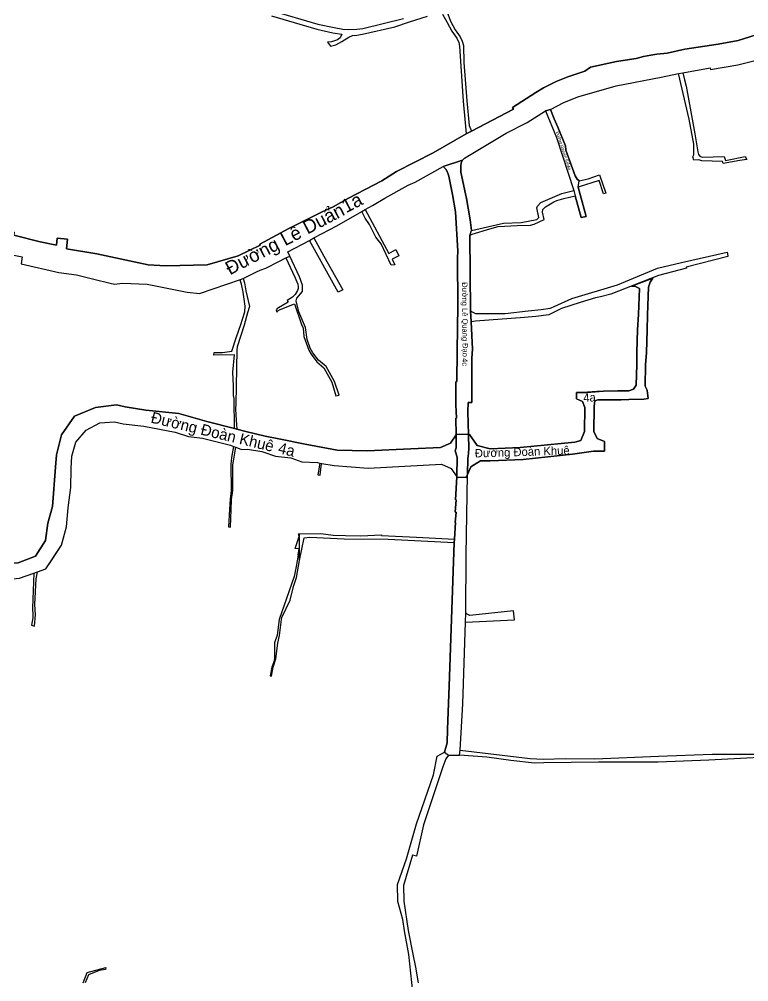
# Model space of a CAD drawing. Extents: x 548434 to 553028, y 1835329 to 1842282.
# Drawn here: x 550285 to 550845, y 1837672 to 1838412 of the extents above; entities that cross this region are included whole.
import ezdxf

# ---------------------------------------------------------------- set-up
doc = ezdxf.new("R2010")
doc.units = 0
for name, color, linetype in [('Level 2', 7, 'Continuous'), ('Level 30', 7, 'Continuous'), ('Level 4', 7, 'Continuous'), ('Level 5', 7, 'Continuous')]:
    doc.layers.add(name, color=color, linetype=linetype)

msp = doc.modelspace()

# ---------------------------------------------------------------- linework, layer by layer
at = {"layer": 'Level 2'}
for p, q in [((550602.6, 1838309.23), (550574.48, 1838294.71)), ((550610.27, 1838298.71), (550624.96, 1838303.6)), ((550624.96, 1838303.6), (550610.27, 1838298.71)), ((550624.96, 1838303.6), (550626.55, 1838304.95)), ((550610.27, 1838298.71), (550612.28, 1838296.55)), ((550612.28, 1838296.55), (550613.2, 1838294.77)), ((550613.2, 1838294.77), (550614.02, 1838292.84)), ((550614.02, 1838292.84), (550614.6, 1838291.23)), ((550627.39, 1838277.56), (550623.85, 1838294.4)), ((550537.39, 1838274.24), (550525.8, 1838267.54)), ((550710.54, 1838280.2), (550711.66, 1838276.17)), ((550525.8, 1838267.54), (550517.3, 1838263.68)), ((550550.2, 1838265.62), (550555.85, 1838268.76)), ((550517.3, 1838263.68), (550491.72, 1838250.9)), ((550619.77, 1838263.8), (550621.5, 1838233.63)), ((550511.01, 1838243.71), (550528.53, 1838253.04)), ((550321.03, 1838235.36), (550321.8, 1838242.79)), ((550507.54, 1838241.66), (550511.01, 1838243.71)), ((550344.14, 1838231.5), (550321.03, 1838235.36)), ((550383.57, 1838223.03), (550344.14, 1838231.5)), ((550621.5, 1838233.63), (550621.32, 1838228.54)), ((550466.93, 1838217.75), (550469.64, 1838218.93)), ((550620.94, 1838156.87), (550620.79, 1838133.34)), ((550619.86, 1838115.48), (550620.37, 1838105.28)), ((550629.6356, 1838092.8503), (550620.32, 1838092.96)), ((550629.95, 1838081.62), (550629.6356, 1838092.8503)), ((550449.2168, 1838083.6355), (550450.8847, 1838082.9932)), ((550620.2, 1838082.52), (550619.31, 1838080.22)), ((550620.2, 1838086.18), (550620.2, 1838082.52)), ((550629.28, 1838075.63), (550629.95, 1838081.62)), ((550629.95, 1838081.62), (550629.28, 1838075.63)), ((550619.31, 1838080.22), (550621.07, 1838075.3)), ((550621.07, 1838075.3), (550620.69, 1838060.79)), ((550629.09, 1838074.71), (550628.8708, 1838061.9156)), ((550629.09, 1838074.71), (550629.28, 1838075.63)), ((550629.28, 1838075.63), (550629.09, 1838074.71)), ((550620.6579, 1838060.2653), (550619.57, 1838042.51)), ((550620.69, 1838060.79), (550620.6579, 1838060.2653)), ((550306.63, 1838024.55), (550304.93, 1838011.37)), ((550304.93, 1838011.37), (550297.17, 1837999.4)), ((550295.9339, 1837986.3158), (550298.6277, 1837987.2802))]:
    msp.add_line(p, q, dxfattribs=at)
for points in [[(550860.29, 1838402.85), (550836.61, 1838395.34), (550821.34, 1838392.56), (550795.77, 1838388.77), (550782.1, 1838385.7), (550774.26, 1838384.89), (550769.57, 1838384.24), (550763.96, 1838383.01), (550758.53, 1838381.66), (550743.42, 1838379.37), (550723.22, 1838374.95), (550718.88, 1838371.83), (550705.96, 1838367.43), (550697.02, 1838364), (550687.36, 1838359), (550681.34, 1838355.51), (550663.45, 1838344.07), (550664.21, 1838342.72), (550631.9, 1838325.65), (550627.98, 1838323.7), (550602.6, 1838309.23)], [(550688.75, 1838341.38), (550692.53, 1838342.54), (550702.75, 1838347.69), (550713.52, 1838352.14), (550743.16, 1838360.69), (550777.73, 1838367.26), (550791.04, 1838370.06), (550794.1634, 1838370.6358), (550815.34, 1838374.54), (550815.6, 1838373.22), (550836.48, 1838376.64), (550861.02, 1838382.86)], [(550626.55, 1838304.95), (550658.63, 1838324.27), (550674.58, 1838332.43), (550688.75, 1838341.38)], [(550714.53, 1838287.66), (550713.11, 1838288.82), (550711.48, 1838291.37), (550704.41, 1838311.17), (550704.06, 1838314.44), (550698.27, 1838328.96), (550695.53, 1838335.12), (550692.53, 1838342.54), (550688.75, 1838341.38), (550697.25, 1838320.8), (550710.54, 1838280.2)], [(550623.85, 1838294.4), (550623.67, 1838298.77), (550624.03, 1838301.4), (550624.96, 1838303.6)], [(550583.24, 1838284.3), (550588.77, 1838286.47), (550610.27, 1838298.71)], [(550574.48, 1838294.71), (550563.01, 1838287.71), (550537.39, 1838274.24)], [(550614.6, 1838291.23), (550617.43, 1838277.07), (550619.77, 1838263.8)], [(550555.85, 1838268.76), (550565.36, 1838274.29), (550583.24, 1838284.3)], [(550711.66, 1838276.17), (550716.13, 1838259.42), (550720, 1838260.09), (550713.79, 1838282.7), (550714.53, 1838287.66)], [(550620.37, 1838105.28), (550619.8, 1838105.26), (550620.0657, 1838092.5839), (550620.32, 1838092.96), (550629.6356, 1838092.8503), (550629.15, 1838110.2), (550629.39, 1838117.24), (550632.33, 1838117.37), (550632.28, 1838151.31), (550632.71, 1838158.35), (550631.61, 1838179.3), (550631.21, 1838187.78), (550630.62, 1838245.67), (550631.87, 1838249.43), (550630.82, 1838257.56), (550628.18, 1838273.97), (550627.39, 1838277.56)], [(550528.53, 1838253.04), (550547.82, 1838264.08), (550550.2, 1838265.62)], [(550321.8, 1838242.79), (550313.9, 1838243.68), (550313.26, 1838238.29), (550300.75, 1838240.85), (550280.55, 1838245.87), (550280.72, 1838248.17), (550272.82, 1838249.36)], [(550491.72, 1838250.9), (550469.32, 1838238.94), (550469.58, 1838238.3), (550452.79, 1838229.92)], [(550492.3859, 1838229.836), (550490.8608, 1838233.1284), (550507.54, 1838241.66)], [(550257.06, 1838235.04), (550286.96, 1838229.2), (550286.09, 1838223.87), (550315.06, 1838217.3), (550328.62, 1838215.45), (550342.07, 1838211.98), (550354.43, 1838208.88), (550357.7, 1838208.18), (550363.88, 1838209.13), (550382.98, 1838208.2), (550413.63, 1838202.01), (550422.98, 1838201.13), (550454.51, 1838211.91), (550456.69, 1838212.57), (550466.93, 1838217.75)], [(550452.79, 1838229.92), (550429, 1838223.13), (550397.59, 1838222.41), (550392.55, 1838222.68), (550383.57, 1838223.03)], [(550469.64, 1838218.93), (550474.12, 1838220.57), (550484.06, 1838225.59), (550489.48, 1838228.49), (550492.3859, 1838229.836)], [(550621.32, 1838228.54), (550621.58, 1838191.76), (550620.94, 1838156.87)], [(550628.8708, 1838061.9156), (550631.48, 1838067.79), (550638.97, 1838072.44), (550646.32, 1838072.51), (550671.55, 1838073.59), (550709.62, 1838077.66), (550725.54, 1838079.89), (550734.19, 1838079.97), (550734.12, 1838087.36), (550728.45, 1838089.65), (550725.84, 1838095.01), (550725.8431, 1838095.2571), (550726.07, 1838113.39), (550726.2459, 1838113.8158), (550726.32, 1838117.36), (550726.86, 1838118.54), (550727.47, 1838118.92), (550729, 1838119.26), (550733.1234, 1838119.3601), (550733.25, 1838119.4), (550734.8224, 1838119.4014), (550736, 1838119.43), (550737.4367, 1838119.4037), (550744.48, 1838119.41), (550746.7923, 1838119.4493), (550752.72, 1838119.55), (550764.32, 1838119.98), (550767.59, 1838120.3), (550767.5569, 1838120.6304), (550766.96, 1838126.58), (550766.8098, 1838126.889), (550765.38, 1838129.83), (550765.56, 1838146.25), (550766.27, 1838155.83), (550766.79, 1838172.98), (550767.02, 1838184.76), (550767.77, 1838205.99), (550769.13, 1838209.72), (550771.24, 1838212.96), (550754.72, 1838206.59), (550757.97, 1838206.55), (550760.85, 1838204.89), (550760.15, 1838184.99), (550759.53, 1838173.23), (550758.97, 1838156.08), (550758.93, 1838146.47), (550758.38, 1838130.59), (550756.24, 1838127.5), (550752.68, 1838126.29), (550744.45, 1838126.3), (550733.22, 1838126.16), (550728.3089, 1838125.7504), (550721.156, 1838125.1539), (550720.51, 1838125.1), (550712.48, 1838125.03), (550712.52, 1838120.08), (550717.25, 1838118.05), (550718.94, 1838113.48), (550718.79, 1838095.1), (550715.9701, 1838088.1239), (550711.4, 1838086.99), (550669.33, 1838082.81), (550646.3426, 1838081.742), (550636.4, 1838084.39), (550630.51, 1838092.84), (550629.6356, 1838092.8503), (550629.95, 1838081.62)], [(550620.79, 1838133.34), (550619.9, 1838133.27), (550619.86, 1838115.48)], [(550359.38, 1838115.57), (550343.33, 1838113.41), (550327.18, 1838106.85), (550316.99, 1838092.38), (550313.32, 1838077.08)], [(550381.98, 1838111.39), (550366.13, 1838114.1), (550359.38, 1838115.57)], [(550483.92, 1838089.37), (550473.47, 1838091.38), (550458.72, 1838095.01), (550451.8392, 1838096.8013), (550449.8952, 1838097.3074), (550428.72, 1838102.82), (550407.18, 1838108.87), (550381.98, 1838111.39)], [(550298.6277, 1837987.2802), (550305.08, 1837989.59), (550309.3471, 1837996.0101), (550317.13, 1838007.72), (550320.93, 1838021.83), (550322.19, 1838036.4), (550324.34, 1838052.1), (550324.55, 1838066.69), (550325.07, 1838076.1), (550328, 1838086.83), (550335.93, 1838096.04), (550346.45, 1838101.82), (550357.71, 1838102.52), (550364.46, 1838101.03), (550380.42, 1838099.16), (550404.48, 1838094.65), (550414.56, 1838091.26), (550425.41, 1838089.81), (550446.79, 1838084.57), (550449.2168, 1838083.6355)], [(550620.0657, 1838092.5839), (550615.73, 1838086.17), (550608.16, 1838082.76), (550585.48, 1838081.76), (550551.75, 1838080.13), (550528.84, 1838080.81), (550504.14, 1838085.25), (550483.92, 1838089.37)], [(550620.69, 1838060.79), (550621.07, 1838075.3), (550619.31, 1838080.22), (550620.2, 1838082.52), (550620.2, 1838086.18), (550620.0657, 1838092.5839)], [(550620.32, 1838092.96), (550620.0657, 1838092.5839), (550620.2, 1838086.18)], [(550450.8847, 1838082.9932), (550455.23, 1838081.32), (550459.97, 1838081.59), (550470.88, 1838079.77), (550481.38, 1838076.03), (550493.18, 1838074.76), (550501.56, 1838071.69), (550513.6, 1838071.12), (550515.432, 1838070.8297), (550516.8992, 1838070.5972), (550526.6, 1838069.06), (550552.51, 1838066.9), (550608.91, 1838069.86), (550616.25, 1838066.58), (550620.6579, 1838060.2653), (550620.69, 1838060.79)], [(550313.32, 1838077.08), (550312.45, 1838067.71), (550310.08, 1838037.41), (550306.63, 1838024.55)], [(550627.9, 1838059.73), (550628.8708, 1838061.9156), (550629.09, 1838074.71)], [(550619.57, 1838042.51), (550620.11, 1838042.47), (550619.31, 1838033.14), (550620.08, 1838033.03), (550619.51, 1838025.03), (550619.79, 1838025.03), (550618.9, 1838012.23), (550618.68, 1838009.75), (550614.9, 1837899.54), (550613.53, 1837866.44), (550613.24, 1837855.8), (550611.2, 1837848.69), (550614.31, 1837846.32), (550622.82, 1837846.38), (550623.34, 1837850.23), (550625.32, 1837885.8), (550627.35, 1837948.52), (550627.53, 1837955.86), (550627.81, 1838000), (550628.8708, 1838061.9156), (550627.9, 1838059.73)], [(550620.6579, 1838060.2653), (550620.85, 1838059.99), (550627.9, 1838059.73)], [(550627.9, 1838059.73), (550620.85, 1838059.99), (550620.6579, 1838060.2653)], [(550297.17, 1837999.4), (550283.86, 1837994.09), (550270.85, 1837993.34)], [(550271.8, 1837981.16), (550284.78, 1837982.33), (550295.9339, 1837986.3158)]]:
    msp.add_lwpolyline(points, dxfattribs=at)
at = {"layer": 'Level 30'}
for p, q in [((550791.04, 1838370.06), (550794.1634, 1838370.6358)), ((550688.75, 1838341.38), (550692.53, 1838342.54)), ((550627.98, 1838323.7), (550631.9, 1838325.65)), ((550610.27, 1838298.71), (550624.96, 1838303.6)), ((550713.79, 1838282.7), (550714.53, 1838287.66)), ((550710.54, 1838280.2), (550711.66, 1838276.17)), ((550547.82, 1838264.08), (550550.2, 1838265.62)), ((550630.62, 1838245.67), (550631.87, 1838249.43)), ((550630.62, 1838245.67), (550631.21, 1838187.78)), ((550507.54, 1838241.66), (550511.01, 1838243.71)), ((550489.48, 1838228.49), (550492.3859, 1838229.836)), ((550454.51, 1838211.91), (550456.69, 1838212.57)), ((550631.21, 1838187.78), (550631.61, 1838179.3)), ((550449.8952, 1838097.3074), (550451.8392, 1838096.8013)), ((550449.2168, 1838083.6355), (550450.8847, 1838082.9932)), ((550515.432, 1838070.8297), (550516.8992, 1838070.5972)), ((550500, 1838000), (550500, 1838016.5)), ((550618.68, 1838009.75), (550618.9, 1838012.23)), ((550498.86, 1838000), (550500, 1838000)), ((550500, 1837995.89), (550500, 1838000)), ((550295.9339, 1837986.3158), (550298.6277, 1837987.2802)), ((550627.35, 1837948.52), (550627.53, 1837955.86)), ((550611.2, 1837848.69), (550614.31, 1837846.32)), ((550614.31, 1837846.32), (550622.82, 1837846.38)), ((550622.82, 1837846.38), (550623.34, 1837850.23))]:
    msp.add_line(p, q, dxfattribs=at)
for points in [[(550477.4, 1838418.65), (550513.94, 1838407.91), (550526.41, 1838405.39), (550533.25, 1838404.15), (550537.28, 1838403.99), (550543.97, 1838404.08), (550548.4, 1838404.62), (550579.78, 1838412.35)], [(550478.47, 1838414.38), (550513.25, 1838404.06), (550525.58, 1838401.37), (550532.39, 1838400.2), (550531.1, 1838397.55), (550529, 1838395.85), (550524.5, 1838394.3), (550521.38, 1838394.11), (550523.79, 1838391), (550527.67, 1838392.21), (550532.3, 1838394.61), (550537.71, 1838397.85), (550540.56, 1838399.14), (550543.78, 1838399.51), (550548.18, 1838400.32), (550573.2, 1838405.88), (550584.23, 1838409.77), (550598.17, 1838414.04)], [(550609.57, 1838415.7), (550613.32, 1838409.21), (550616.93, 1838402.6), (550620.7, 1838397.15), (550622.19, 1838393.95), (550622.66, 1838391.15), (550625.54, 1838348.77), (550627.13, 1838332.06), (550627.98, 1838323.7)], [(550612.98, 1838417.95), (550615.84, 1838410.31), (550619.49, 1838403.69), (550623.21, 1838398.22), (550624.88, 1838394.83), (550625.78, 1838391.58), (550626.16, 1838378.52), (550628.41, 1838348.96), (550630.21, 1838330.23), (550631.9, 1838325.65)], [(550631.9, 1838325.65), (550664.21, 1838342.72), (550663.45, 1838344.07), (550681.34, 1838355.51), (550687.36, 1838359), (550697.02, 1838364), (550705.96, 1838367.43), (550718.88, 1838371.83), (550723.22, 1838374.95), (550743.42, 1838379.37), (550758.53, 1838381.66), (550763.96, 1838383.01), (550769.57, 1838384.24), (550774.26, 1838384.89), (550782.1, 1838385.7), (550795.77, 1838388.77), (550821.34, 1838392.56), (550836.61, 1838395.34), (550860.29, 1838402.85)], [(550794.1634, 1838370.6358), (550815.34, 1838374.54), (550815.6, 1838373.22), (550836.48, 1838376.64), (550861.02, 1838382.86)], [(550692.53, 1838342.54), (550702.75, 1838347.69), (550713.52, 1838352.14), (550743.16, 1838360.69), (550777.73, 1838367.26), (550791.04, 1838370.06)], [(550794.1634, 1838370.6358), (550795.46, 1838365.17), (550796.74, 1838360.35), (550803.49, 1838323.83), (550805.71, 1838309.92), (550806.33, 1838307.73), (550807.29, 1838306.56), (550809.04, 1838305.87), (550825.98, 1838306.19), (550826.88, 1838303.29), (550842.06, 1838306.25), (550843.38, 1838304.13), (550838.07, 1838303.15), (550825.18, 1838300.94), (550824.8, 1838302.49), (550808.72, 1838303.03), (550806.58, 1838303.79), (550802.66, 1838303.42), (550801.95, 1838306.08), (550802.59, 1838307.7), (550802.62, 1838315.74), (550799.1, 1838334.92), (550791.04, 1838370.06)], [(550624.96, 1838303.6), (550626.55, 1838304.95), (550658.63, 1838324.27), (550674.58, 1838332.43), (550688.75, 1838341.38)], [(550688.75, 1838341.38), (550697.25, 1838320.8), (550710.54, 1838280.2)], [(550692.53, 1838342.54), (550695.53, 1838335.12), (550698.27, 1838328.96), (550704.06, 1838314.44), (550704.41, 1838311.17), (550711.48, 1838291.37), (550713.11, 1838288.82), (550714.53, 1838287.66)], [(550272.82, 1838249.36), (550280.72, 1838248.17), (550280.55, 1838245.87), (550300.75, 1838240.85), (550313.26, 1838238.29), (550313.9, 1838243.68), (550321.8, 1838242.79), (550321.03, 1838235.36), (550344.14, 1838231.5), (550383.57, 1838223.03), (550392.55, 1838222.68), (550397.59, 1838222.41), (550429, 1838223.13), (550452.79, 1838229.92), (550469.58, 1838238.3), (550469.32, 1838238.94), (550491.72, 1838250.9), (550517.3, 1838263.68), (550525.8, 1838267.54), (550537.39, 1838274.24), (550563.01, 1838287.71), (550574.48, 1838294.71), (550602.6, 1838309.23), (550627.98, 1838323.7)], [(550624.96, 1838303.6), (550624.03, 1838301.4), (550623.67, 1838298.77), (550623.85, 1838294.4), (550627.39, 1838277.56), (550628.18, 1838273.97), (550630.82, 1838257.56), (550631.87, 1838249.43)], [(550550.2, 1838265.62), (550555.85, 1838268.76), (550565.36, 1838274.29), (550583.24, 1838284.3), (550588.77, 1838286.47), (550610.27, 1838298.71)], [(550620.0657, 1838092.5839), (550619.8, 1838105.26), (550620.37, 1838105.28), (550619.86, 1838115.48), (550619.9, 1838133.27), (550620.79, 1838133.34), (550620.94, 1838156.87), (550621.58, 1838191.76), (550621.32, 1838228.54), (550621.5, 1838233.63), (550619.77, 1838263.8), (550617.43, 1838277.07), (550614.6, 1838291.23), (550614.02, 1838292.84), (550613.2, 1838294.77), (550612.28, 1838296.55), (550610.27, 1838298.71)], [(550714.53, 1838287.66), (550721.42, 1838289.15), (550730.22, 1838292.32), (550735.02, 1838278.26), (550733.34, 1838277.67), (550729.98, 1838287.77), (550713.79, 1838282.7)], [(550713.79, 1838282.7), (550720, 1838260.09), (550716.13, 1838259.42), (550711.66, 1838276.17)], [(550630.62, 1838245.67), (550632.35, 1838246.64), (550645.97, 1838250.68), (550652.47, 1838252.44), (550667.04, 1838253.37), (550677.17, 1838253.53), (550680.14, 1838254.27), (550687.72, 1838257.94), (550686.51, 1838263.66), (550686.68, 1838265.67), (550688.81, 1838267.72), (550695.12, 1838271.55), (550697.5, 1838272.47), (550702.75, 1838274.05), (550711.66, 1838276.17)], [(550631.87, 1838249.43), (550656.46, 1838255.02), (550670.14, 1838255.66), (550682.22, 1838257.98), (550683.75, 1838259.36), (550682.09, 1838266.87), (550682.73, 1838268.11), (550685.15, 1838270.89), (550701.22, 1838277.88), (550710.54, 1838280.2)], [(550511.01, 1838243.71), (550528.53, 1838253.04), (550547.82, 1838264.08)], [(550550.2, 1838265.62), (550568.49, 1838231.9), (550573.73, 1838234.91), (550576.26, 1838230.13), (550570.91, 1838227.43), (550573.01, 1838223.21), (550570.37, 1838222.77), (550562.5, 1838239.1), (550558.61, 1838244.27), (550553.57, 1838254.13), (550550.2, 1838258.86), (550547.82, 1838264.08)], [(550492.3859, 1838229.836), (550490.8608, 1838233.1284), (550507.54, 1838241.66)], [(550511.01, 1838243.71), (550518.48, 1838229.71), (550533.12, 1838203.93), (550529.5, 1838202.1), (550507.54, 1838241.66)], [(550257.06, 1838235.04), (550286.96, 1838229.2), (550286.09, 1838223.87), (550315.06, 1838217.3), (550328.62, 1838215.45), (550342.07, 1838211.98), (550354.43, 1838208.88), (550357.7, 1838208.18), (550363.88, 1838209.13), (550382.98, 1838208.2), (550413.63, 1838202.01), (550422.98, 1838201.13), (550454.51, 1838211.91)], [(550489.48, 1838228.49), (550496.32, 1838213.66), (550498.53, 1838208.19), (550498.92, 1838206.13), (550498.91, 1838204.8), (550498.32, 1838203.36), (550496.43, 1838200.2), (550494.39, 1838198.2), (550490.45, 1838195.73), (550491.21, 1838194.34), (550483.76, 1838190.04), (550483.09, 1838189.71), (550481.85, 1838188.62), (550482.53, 1838186.82), (550483.25, 1838187.7), (550484.93, 1838188.87), (550495.99, 1838193.02), (550501.37, 1838177.15), (550502.68, 1838174.53), (550503.3, 1838167.94), (550507.17, 1838157.53), (550508.85, 1838154.58), (550513.26, 1838148.45), (550518.63, 1838143.87), (550524.69, 1838133.07), (550527.84, 1838122.4), (550530.31, 1838122.86), (550526.65, 1838133.49), (550520.43, 1838144.88), (550514.56, 1838149.84), (550510.19, 1838155.55), (550508.19, 1838159), (550505.72, 1838165.81), (550504.59, 1838174.83), (550499.49, 1838187.08), (550497.43, 1838195.44), (550497.94, 1838197.46), (550502.3, 1838202.57), (550502.088, 1838207.555), (550499.8001, 1838213.8216), (550499.8, 1838213.83), (550492.3859, 1838229.836)], [(550631.21, 1838187.78), (550632.44, 1838186.9), (550635.01, 1838185.76), (550657.69, 1838185.63), (550675.39, 1838187.86), (550685.51, 1838188.79), (550692.3, 1838189.8), (550693.1, 1838190.13), (550695.32, 1838190.97), (550708.92, 1838197.29), (550744.12, 1838207.68), (550774.74, 1838220.48), (550793.22, 1838224.93), (550828.26, 1838232.89), (550828.8, 1838230.05), (550828.92, 1838229.5), (550796.69, 1838221.4), (550796.97, 1838220.45), (550775.67, 1838214.93), (550738.86, 1838200.48), (550731.08, 1838198.63), (550727.19, 1838197.65), (550715.38, 1838194.06), (550701.17, 1838189.57), (550691.22, 1838184.6), (550681.47, 1838183.45), (550672.58, 1838182.66), (550635.04, 1838179.87), (550631.61, 1838179.3)], [(550456.69, 1838212.57), (550466.93, 1838217.75), (550469.64, 1838218.93), (550474.12, 1838220.57), (550484.06, 1838225.59), (550489.48, 1838228.49)], [(550449.8952, 1838097.3074), (550449.59, 1838120.48), (550449.28, 1838122.72), (550449.16, 1838130.03), (550448.63, 1838140.63), (550449.84, 1838153.84), (550434.04, 1838153.68), (550434.29, 1838155.82), (550440.79, 1838155.76), (550447.897, 1838156.728), (550451.454, 1838167.834), (550454.795, 1838177.226), (550456.198, 1838181.459), (550457.77, 1838187), (550458.257, 1838191.294), (550456.532, 1838202.132), (550455.359, 1838208.117), (550454.693, 1838210.453), (550454.51, 1838211.91)], [(550456.69, 1838212.57), (550457.63, 1838209.29), (550458.68, 1838203.02), (550461.45, 1838191.16), (550459.82, 1838186.33), (550457.33, 1838176.82), (550452.11, 1838160.15), (550451.74, 1838157.92), (550451.3, 1838129.65), (550450.86, 1838116.68), (550450.84, 1838112.09), (550451.3, 1838103.76), (550451.599, 1838100.524), (550451.8392, 1838096.8013)], [(550629.6356, 1838092.8503), (550630.51, 1838092.84), (550636.4, 1838084.39), (550646.3426, 1838081.742), (550669.33, 1838082.81), (550711.4, 1838086.99), (550715.9701, 1838088.1239), (550718.79, 1838095.1), (550718.94, 1838113.48), (550717.25, 1838118.05), (550712.52, 1838120.08), (550712.48, 1838125.03), (550720.51, 1838125.1), (550733.22, 1838126.16), (550744.45, 1838126.3), (550752.68, 1838126.29), (550756.24, 1838127.5), (550758.38, 1838130.59), (550758.93, 1838146.47), (550758.97, 1838156.08), (550759.53, 1838173.23), (550760.15, 1838184.99), (550760.85, 1838204.89), (550757.97, 1838206.55), (550754.72, 1838206.59), (550771.24, 1838212.96), (550769.13, 1838209.72), (550767.77, 1838205.99), (550767.02, 1838184.76), (550766.79, 1838172.98), (550766.27, 1838155.83), (550765.56, 1838146.25), (550765.38, 1838129.83), (550766.96, 1838126.58), (550767.59, 1838120.3), (550764.32, 1838119.98), (550752.72, 1838119.55), (550744.48, 1838119.41), (550737.4367, 1838119.4037), (550736, 1838119.43), (550734.8224, 1838119.4014), (550733.25, 1838119.4), (550733.1234, 1838119.3601), (550729, 1838119.26), (550727.47, 1838118.92), (550726.86, 1838118.54), (550726.32, 1838117.36), (550726.2459, 1838113.8158), (550726.07, 1838113.39), (550725.84, 1838095.01), (550728.45, 1838089.65), (550734.12, 1838087.36), (550734.19, 1838079.97), (550725.54, 1838079.89), (550709.62, 1838077.66), (550671.55, 1838073.59), (550646.32, 1838072.51), (550638.97, 1838072.44), (550631.48, 1838067.79), (550628.8708, 1838061.9156)], [(550631.61, 1838179.3), (550632.71, 1838158.35), (550632.28, 1838151.31), (550632.33, 1838117.37), (550629.39, 1838117.24), (550629.15, 1838110.2), (550629.6356, 1838092.8503)], [(550188.9395, 1837992.7738), (550189.64, 1837989.55), (550192.65, 1837987.06), (550225.1, 1837990.12), (550235.95, 1837990.38), (550246.51, 1837992.09), (550270.85, 1837993.34), (550283.86, 1837994.09), (550297.17, 1837999.4), (550304.93, 1838011.37), (550306.63, 1838024.55), (550310.08, 1838037.41), (550312.45, 1838067.71), (550313.32, 1838077.08), (550316.99, 1838092.38), (550327.18, 1838106.85), (550343.33, 1838113.41), (550359.38, 1838115.57), (550366.13, 1838114.1), (550381.98, 1838111.39), (550407.18, 1838108.87), (550428.72, 1838102.82), (550449.8952, 1838097.3074)], [(550298.6277, 1837987.2802), (550305.08, 1837989.59), (550317.13, 1838007.72), (550320.93, 1838021.83), (550322.19, 1838036.4), (550324.34, 1838052.1), (550324.55, 1838066.69), (550325.07, 1838076.1), (550328, 1838086.83), (550335.93, 1838096.04), (550346.45, 1838101.82), (550357.71, 1838102.52), (550364.46, 1838101.03), (550380.42, 1838099.16), (550404.48, 1838094.65), (550414.56, 1838091.26), (550425.41, 1838089.81), (550446.79, 1838084.57), (550449.2168, 1838083.6355)], [(550451.8392, 1838096.8013), (550458.72, 1838095.01), (550473.47, 1838091.38), (550483.92, 1838089.37), (550504.14, 1838085.25), (550528.84, 1838080.81), (550551.75, 1838080.13), (550585.48, 1838081.76), (550608.16, 1838082.76), (550615.73, 1838086.17), (550620.0657, 1838092.5839)], [(550620.6579, 1838060.2653), (550620.69, 1838060.79), (550621.07, 1838075.3), (550619.31, 1838080.22), (550620.2, 1838082.52), (550620.2, 1838086.18), (550620.0657, 1838092.5839)], [(550620.0657, 1838092.5839), (550620.32, 1838092.96), (550629.6356, 1838092.8503)], [(550629.6356, 1838092.8503), (550629.95, 1838081.62), (550629.28, 1838075.63), (550629.09, 1838074.71), (550628.8708, 1838061.9156)], [(550449.2168, 1838083.6355), (550447.75, 1838074.96), (550447.23, 1838069.94), (550447.37, 1838049.86), (550446.59, 1838043.13), (550446.19, 1838035.09), (550445.28, 1838021.89), (550446.91, 1838021.5), (550447.46, 1838034.94), (550447.71, 1838042.76), (550448.77, 1838049.62), (550448.66, 1838069.39), (550449.56, 1838073.93), (550450.8847, 1838082.9932)], [(550450.8847, 1838082.9932), (550455.23, 1838081.32), (550459.97, 1838081.59), (550470.88, 1838079.77), (550481.38, 1838076.03), (550493.18, 1838074.76), (550501.56, 1838071.69), (550513.6, 1838071.12), (550515.432, 1838070.8297)], [(550515.432, 1838070.8297), (550513.99, 1838061.81), (550515.69, 1838061.47), (550516.54, 1838068.33), (550516.8992, 1838070.5972)], [(550516.8992, 1838070.5972), (550526.6, 1838069.06), (550552.51, 1838066.9), (550608.91, 1838069.86), (550616.25, 1838066.58), (550620.6579, 1838060.2653)], [(550618.9, 1838012.23), (550619.79, 1838025.03), (550619.51, 1838025.03), (550620.08, 1838033.03), (550619.31, 1838033.14), (550620.11, 1838042.47), (550619.57, 1838042.51), (550620.6579, 1838060.2653)], [(550620.6579, 1838060.2653), (550620.85, 1838059.99), (550627.9, 1838059.73), (550628.8708, 1838061.9156)], [(550627.53, 1837955.86), (550627.81, 1838000), (550628.8708, 1838061.9156)], [(550498.86, 1838000), (550499.71, 1838005.04), (550496.52, 1838005.07), (550499.7, 1838014.28), (550499.2, 1838016.5), (550500, 1838016.5)], [(550500, 1838016.5), (550516.25, 1838016.6), (550525.61, 1838015.46), (550535.26, 1838015.28), (550547.05, 1838014.97), (550562.88, 1838015.66), (550562.89, 1838015.07), (550589.6, 1838014.01), (550618.9, 1838012.23)], [(550500, 1837995.89), (550503.42, 1838013.32), (550507.82, 1838013.84), (550534.24, 1838012.65), (550567.96, 1838012.24), (550618.68, 1838009.75)], [(550611.2, 1837848.69), (550613.24, 1837855.8), (550613.53, 1837866.44), (550614.9, 1837899.54), (550618.68, 1838009.75)], [(550498.86, 1838000), (550497.39, 1837991.32), (550495.66, 1837983.64), (550489.98, 1837966.65), (550484.24, 1837950.67), (550482.72, 1837938.48), (550480.64, 1837932.65), (550480.65, 1837920.61), (550480.21, 1837918.07), (550478.59, 1837914.14), (550477.4, 1837907.3), (550478.46, 1837907.23), (550479.67, 1837914.06), (550481.63, 1837920.48), (550483.25, 1837932.52), (550484.44, 1837938.29), (550485.98, 1837950.68), (550486.39, 1837952.16), (550492.62, 1837965.38), (550495.33, 1837975.95), (550497.46, 1837982.94), (550500, 1837995.89)], [(550271.8, 1837981.16), (550284.78, 1837982.33), (550295.9339, 1837986.3158)], [(550295.9339, 1837986.3158), (550294.79, 1837959.7), (550295.09, 1837953.71), (550295.07, 1837951.91), (550293.99, 1837946.19), (550296.5, 1837945.44), (550297.18, 1837954.12), (550296.72, 1837962.19), (550297.7, 1837981.94), (550298.6277, 1837987.2802)], [(550627.35, 1837948.52), (550664.85, 1837950.31), (550664.13, 1837957.25), (550630.72, 1837953.83), (550628.53, 1837954.81), (550627.53, 1837955.86)], [(550623.34, 1837850.23), (550625.32, 1837885.8), (550627.35, 1837948.52)], [(550586.88, 1837664.73), (550583.86, 1837693.37), (550580.54, 1837711.39), (550579.26, 1837720.26), (550575.33, 1837733.96), (550575.16, 1837746.99), (550582.03, 1837766.74), (550589.64, 1837793.8), (550602.81, 1837831.21), (550605.63, 1837845.76), (550611.2, 1837848.69)], [(550614.31, 1837846.32), (550612.27, 1837843.57), (550609.84, 1837837.56), (550595.03, 1837792.8), (550589.61, 1837768.91), (550586.77, 1837769.72), (550579.68, 1837746.31), (550579.88, 1837734.29), (550583.39, 1837711.78), (550587, 1837693.52), (550589.06, 1837683.64), (550590.88, 1837671.45)], [(550949.05, 1837586.89), (550961.32, 1837627.34), (550962.07, 1837648.74), (550963.17, 1837687.35), (550968.84, 1837713.65), (550965.27, 1837729.17), (550958.08, 1837756.75), (550952.71, 1837762.14), (550942.1, 1837769.84), (550922.6, 1837782.67), (550903.01, 1837800.63), (550863.88, 1837840.08), (550857.65, 1837844.16), (550853.07, 1837844.54), (550814.08, 1837842.6), (550775.29, 1837841.09), (550729.58, 1837841), (550687.45, 1837840.62), (550680.46, 1837840.35), (550662.27, 1837842.24), (550643.69, 1837844.78), (550622.82, 1837846.38)], [(550623.34, 1837850.23), (550677.13, 1837843.91), (550687.29, 1837843.31), (550703.96, 1837843.87), (550726.75, 1837843.6), (550775.51, 1837845.7), (550816.83, 1837847.15), (550852.98, 1837847.18), (550860.28, 1837846.03), (550864.82, 1837842.37), (550874.23, 1837833.04), (550905.61, 1837802.72), (550924.7, 1837784.06), (550943.75, 1837772.1), (550954.77, 1837766.11), (550961.09, 1837757.64), (550962.17, 1837749.57), (550967.88, 1837729.36), (550971.61, 1837714.97), (550971.8, 1837707.48), (550966.89, 1837685.22), (550964.29, 1837648.53)], [(550333.76, 1837671.51), (550336.83, 1837679.51), (550351.2, 1837683.24), (550350.9, 1837681.85), (550346.15, 1837680.96), (550337.74, 1837677.57), (550335.18, 1837671.64)]]:
    msp.add_lwpolyline(points, dxfattribs=at)

# ---------------------------------------------------------------- texts
at = {"layer": 'Level 4'}
for s, height, rotation, p in [('4a', 2.25443, 288.9930028, (550705.277, 1838298.877)), ('1a', 10.43194, 27.7148111, (550535.683, 1838262.624)), ('4c', 4.18098, 271.0951417, (550624.766, 1838151.399)), ('4a', 6.45101, 1.8214556, (550717.884, 1838117.864)), ('4a', 8.55263, 346.4440333, (550482.849, 1838078.569))]:
    msp.add_text(s, height=height, rotation=rotation, dxfattribs=at).set_placement(p)
at = {"layer": 'Level 5'}
for s, height, rotation, p in [('Đường Nguyễn Biểu', 2.254428, 288.3541528, (550696.779, 1838325.056)), ('Đường Lê Duẩn', 10.431942, 27.7148111, (550446.406, 1838214.961)), ('Đường Lê Quang Đạo', 4.18098, 270.4562917, (550624.674, 1838209.742)), ('Đường Đoàn Khuê', 8.552628, 346.4440333, (550385.161, 1838102.005)), ('Đường Đoàn Khuê', 6.451014, 1.8214556, (550634.604, 1838075.068))]:
    msp.add_text(s, height=height, rotation=rotation, dxfattribs=at).set_placement(p)

doc.saveas('drawing.dxf')
